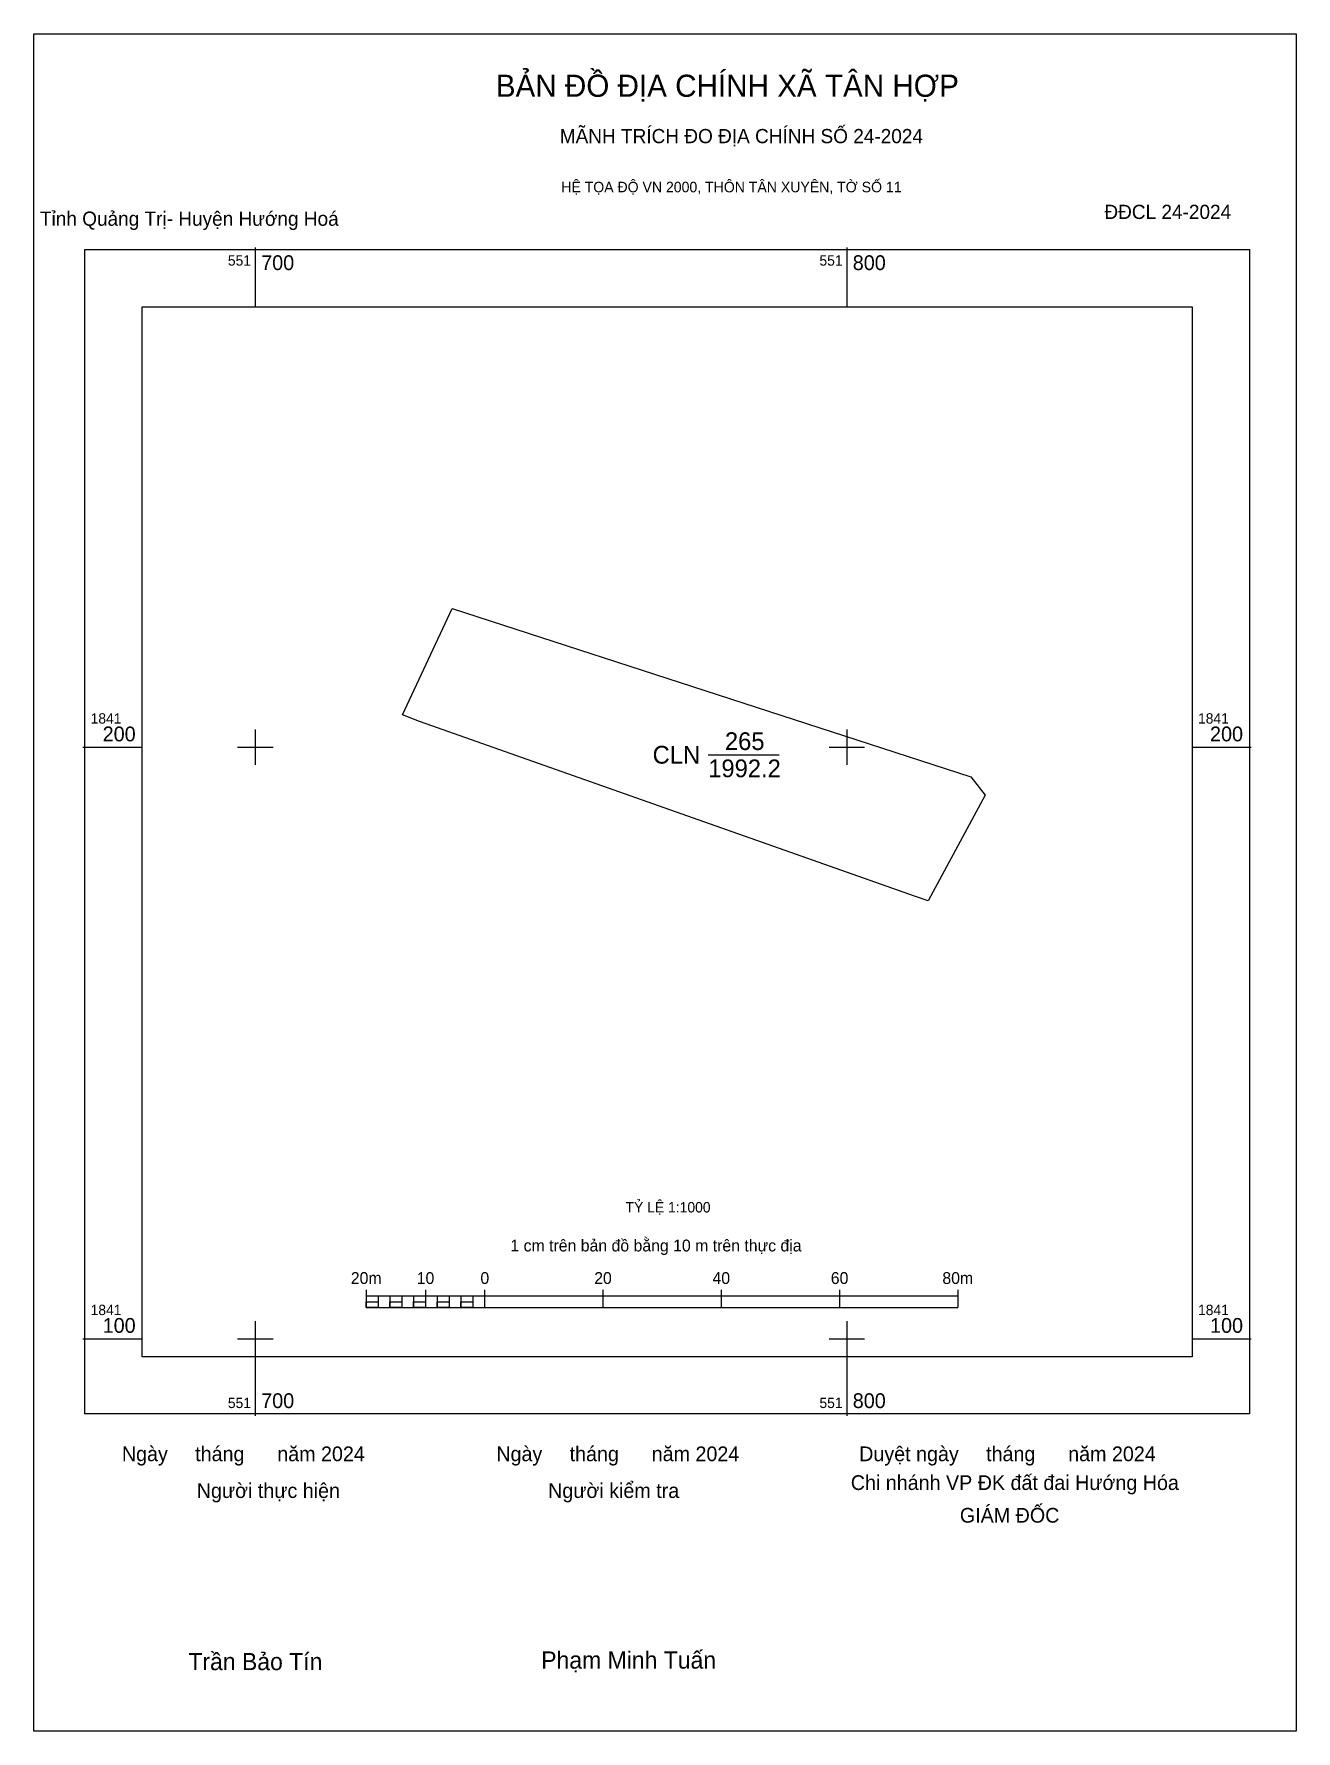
# Model space of a CAD drawing. Extents: x 551663 to 551876, y 1841034 to 1841321.
import ezdxf

# ---------------------------------------------------------------- set-up
doc = ezdxf.new("R2010")
doc.units = 0
for name, color, linetype in [('Level 10', 7, 'Continuous'), ('Level 13', 7, 'Continuous'), ('Level 15', 7, 'Continuous'), ('Level 27', 7, 'Continuous'), ('Level 6', 7, 'Continuous'), ('Level 62', 7, 'Continuous'), ('Level 63', 7, 'Continuous'), ('Level 9', 7, 'Continuous')]:
    doc.layers.add(name, color=color, linetype=linetype)

msp = doc.modelspace()

# ---------------------------------------------------------------- linework, layer by layer
at = {"layer": 'Level 10'}
msp.add_lwpolyline([(551724.86, 1841205.46), (551733.29, 1841223.45), (551820.95, 1841194.97), (551823.36, 1841191.9), (551813.77, 1841174.02), (551811.59, 1841174.78), (551727.77, 1841204.37)], close=True, dxfattribs=at)
at = {"layer": 'Level 13'}
msp.add_line((551776.56, 1841198.73), (551788.58, 1841198.73), dxfattribs=at)
at = {"layer": 'Level 15'}
msp.add_lwpolyline([(551662.58, 1841320.59), (551875.94, 1841320.59), (551875.94, 1841033.68), (551662.58, 1841033.68)], close=True, dxfattribs=at)
at = {"layer": 'Level 27'}
for p, q in [((551733.29, 1841223.45), (551733.29, 1841223.46)), ((551724.86, 1841205.46), (551724.86, 1841205.45)), ((551811.59, 1841174.78), (551811.59, 1841174.77))]:
    msp.add_line(p, q, dxfattribs=at)
at = {"layer": 'Level 62'}
msp.add_lwpolyline([(551680.86, 1841274.48), (551858.37, 1841274.48), (551858.37, 1841096.97), (551680.86, 1841096.97)], close=True, dxfattribs=at)
at = {"layer": 'Level 63'}
for p, q in [((551700, 1841284.48), (551700, 1841274.48)), ((551800, 1841284.48), (551800, 1841274.48)), ((551700, 1841203), (551700, 1841197)), ((551800, 1841203), (551800, 1841197)), ((551670.86, 1841200), (551680.86, 1841200)), ((551697, 1841200), (551703, 1841200)), ((551797, 1841200), (551803, 1841200)), ((551858.37, 1841200), (551868.37, 1841200)), ((551718.77, 1841108.26), (551718.77, 1841105.26)), ((551728.77, 1841108.26), (551728.77, 1841105.26)), ((551738.77, 1841108.26), (551738.77, 1841105.26)), ((551758.77, 1841108.26), (551758.77, 1841105.26)), ((551778.77, 1841108.26), (551778.77, 1841105.26)), ((551798.77, 1841108.26), (551798.77, 1841105.26)), ((551818.77, 1841108.26), (551818.77, 1841105.26)), ((551718.77, 1841107.26), (551818.77, 1841107.26)), ((551718.77, 1841105.26), (551818.77, 1841105.26)), ((551720.77, 1841107.26), (551720.77, 1841105.26)), ((551722.77, 1841107.26), (551722.77, 1841105.26)), ((551724.77, 1841107.26), (551724.77, 1841105.26)), ((551726.77, 1841107.26), (551726.77, 1841105.26)), ((551728.77, 1841107.26), (551728.77, 1841105.26)), ((551730.77, 1841107.26), (551730.77, 1841105.26)), ((551732.77, 1841107.26), (551732.77, 1841105.26)), ((551734.77, 1841107.26), (551734.77, 1841105.26)), ((551736.77, 1841107.26), (551736.77, 1841105.26)), ((551738.77, 1841107.26), (551738.77, 1841105.26)), ((551700, 1841103), (551700, 1841097)), ((551800, 1841103), (551800, 1841097)), ((551670.86, 1841100), (551680.86, 1841100)), ((551697, 1841100), (551703, 1841100)), ((551797, 1841100), (551803, 1841100)), ((551858.37, 1841100), (551868.37, 1841100)), ((551700, 1841096.97), (551700, 1841086.97)), ((551800, 1841096.97), (551800, 1841086.97))]:
    msp.add_line(p, q, dxfattribs=at)
for points in [[(551671.17, 1841284.17), (551868.05, 1841284.17), (551868.05, 1841087.28), (551671.17, 1841087.28)], [(551718.77, 1841106.26), (551720.77, 1841106.26), (551720.77, 1841105.26), (551718.77, 1841105.26)], [(551718.77, 1841106.26), (551720.77, 1841106.26), (551720.77, 1841105.26), (551718.77, 1841105.26)], [(551722.77, 1841106.26), (551724.77, 1841106.26), (551724.77, 1841105.26), (551722.77, 1841105.26)], [(551726.77, 1841106.26), (551728.77, 1841106.26), (551728.77, 1841105.26), (551726.77, 1841105.26)], [(551730.77, 1841106.26), (551732.77, 1841106.26), (551732.77, 1841105.26), (551730.77, 1841105.26)], [(551734.77, 1841106.26), (551736.77, 1841106.26), (551736.77, 1841105.26), (551734.77, 1841105.26)]]:
    msp.add_lwpolyline(points, close=True, dxfattribs=at)

# ---------------------------------------------------------------- texts
at = {"layer": 'Level 13'}
for s, p in [('265', (551779.39, 1841199.53)), ('CLN', (551767.17, 1841197.23)), ('1992.2', (551776.57, 1841194.93))]:
    msp.add_text(s, height=3, dxfattribs=at).set_placement(p)
at = {"layer": 'Level 6'}
msp.add_text('TỶ LỆ 1:1000', height=1.7579, dxfattribs=at).set_placement((551762.59, 1841121.35))
at = {"layer": 'Level 63'}
for s, height, p in [('BẢN ĐỒ ĐỊA CHÍNH XÃ TÂN HỢP', 3.7437, (551740.66, 1841309.96)), ('MÃNH TRÍCH ĐO ĐỊA CHÍNH SỐ 24-2024', 2.4022, (551751.47, 1841302.12)), ('HỆ TỌA ĐỘ VN 2000, THÔN TÂN XUYÊN, TỜ SỐ 11', 1.7782, (551751.72, 1841293.82)), ('551', 1.75, (551695.37, 1841281.42)), ('700', 2.5, (551701, 1841280.67)), ('551', 1.75, (551795.37, 1841281.42)), ('800', 2.5, (551801, 1841280.67)), ('1841', 1.75, (551672.17, 1841204)), ('1841', 1.75, (551859.37, 1841204)), ('200', 2.5, (551674.2, 1841201)), ('200', 2.5, (551861.4, 1841201)), ('1 cm trên bản đồ bằng 10 m trên thực địa', 2, (551743.13, 1841114.76)), ('20m', 2, (551716.15, 1841109.26)), ('10', 2, (551727.29, 1841109.26)), ('0', 2, (551738.06, 1841109.26)), ('20', 2, (551757.29, 1841109.26)), ('40', 2, (551777.29, 1841109.26)), ('60', 2, (551797.29, 1841109.26)), ('80m', 2, (551816.15, 1841109.26)), ('1841', 1.75, (551672.17, 1841104)), ('1841', 1.75, (551859.37, 1841104)), ('100', 2.5, (551674.2, 1841101)), ('100', 2.5, (551861.4, 1841101)), ('700', 2.5, (551701, 1841088.28)), ('800', 2.5, (551801, 1841088.28)), ('551', 1.75, (551695.37, 1841088.28)), ('551', 1.75, (551795.37, 1841088.28)), ('Ngày     tháng      năm 2024', 2.4883, (551677.45, 1841079.3)), ('Ngày     tháng      năm 2024', 2.4883, (551740.75, 1841079.3)), ('Duyệt ngày     tháng      năm 2024', 2.4883, (551802.09, 1841079.3)), ('Người kiểm tra', 2.4883, (551749.5, 1841073.08)), ('Chi nhánh VP ĐK đất đai Hướng Hóa', 2.4883, (551800.67, 1841074.43)), ('Người thực hiện', 2.4883, (551690.11, 1841073.08)), ('GIÁM ĐỐC', 2.488, (551819.11, 1841068.91)), ('Trần Bảo Tín', 2.9024, (551688.69, 1841043.97)), ('Phạm Minh Tuấn', 2.9024, (551748.34, 1841044.23))]:
    msp.add_text(s, height=height, dxfattribs=at).set_placement(p)
at = {"layer": 'Level 9'}
for s, p in [('ĐĐCL 24-2024', (551843.54, 1841289.31)), ('Tỉnh Quảng Trị- Huyện Hướng Hoá', (551663.6, 1841288.16))]:
    msp.add_text(s, height=2.4022, dxfattribs=at).set_placement(p)

doc.saveas('drawing.dxf')
